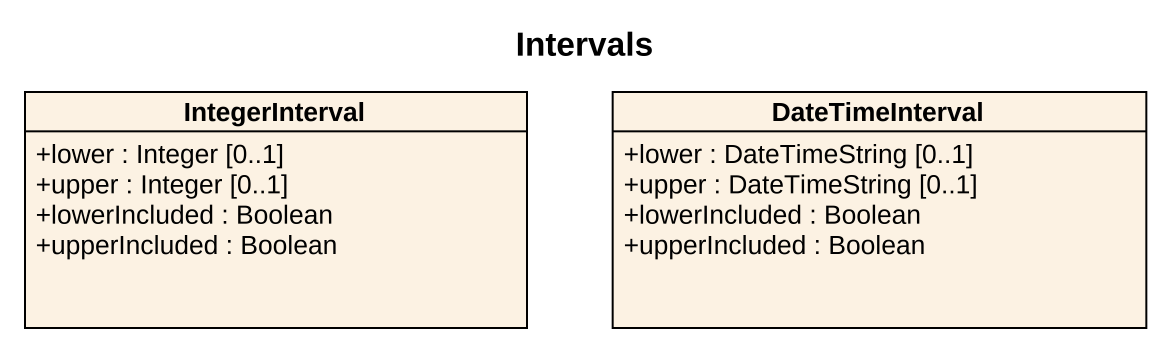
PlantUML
@startuml
title Intervals
hide circle
hide empty members
skinparam classAttributeIconSize 0
class IntegerInterval {
  +lower : Integer [0..1]
  +upper : Integer [0..1]
  +lowerIncluded : Boolean
  +upperIncluded : Boolean
}
class DateTimeInterval {
  +lower : DateTimeString [0..1]
  +upper : DateTimeString [0..1]
  +lowerIncluded : Boolean
  +upperIncluded : Boolean
}
@enduml
